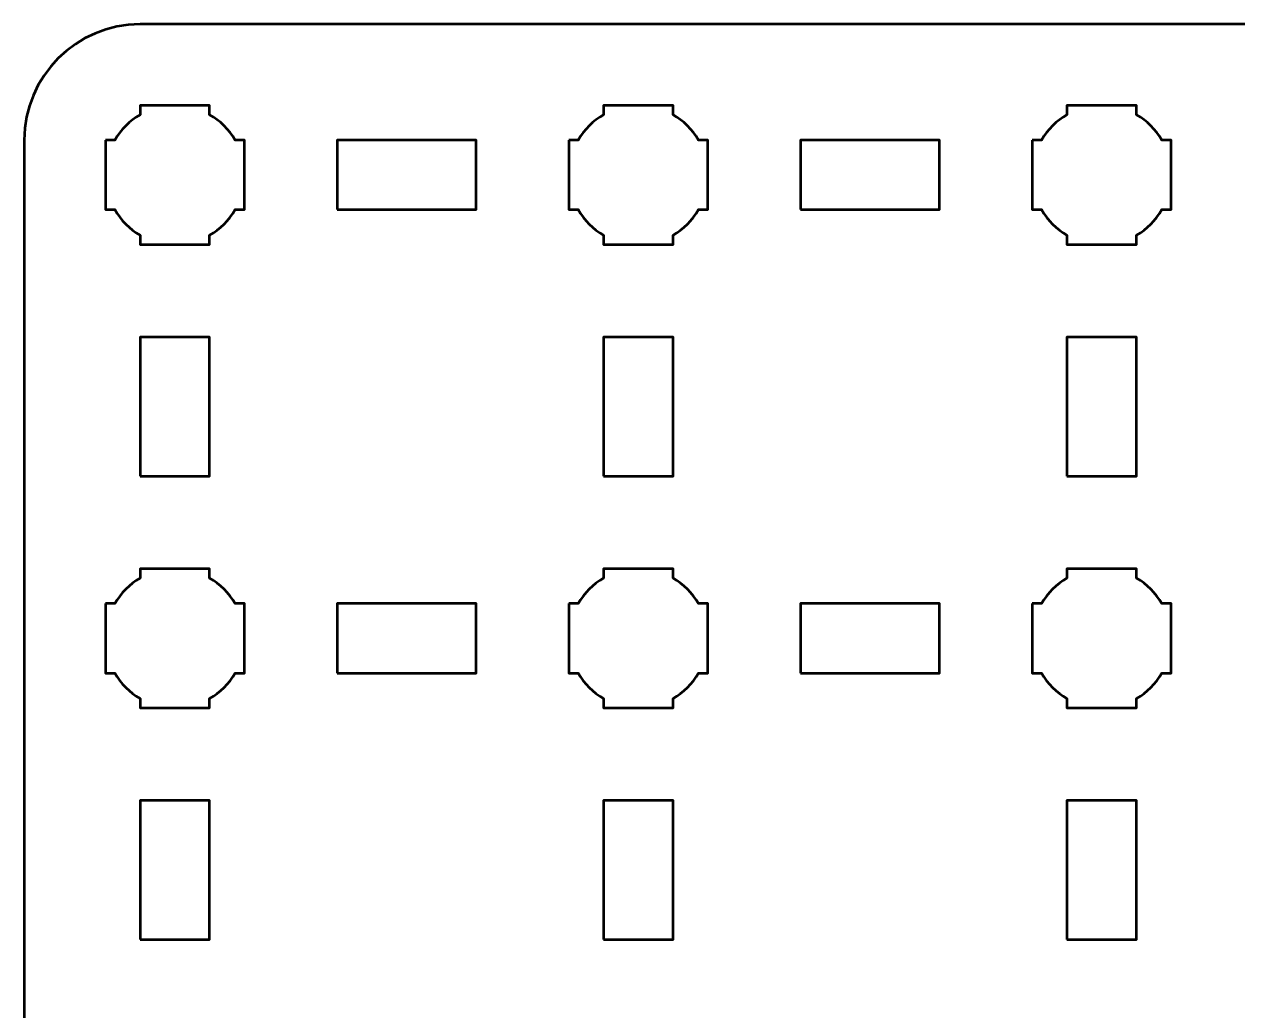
# Model space of a CAD drawing. Header units: centimetres. Extents: x -16.1 to -4.8, y -19.5 to -10.2.
# Drawn here: x -16.15 to -10.91, y -14.46 to -10.2 of the extents above; entities that cross this region are included whole.
import ezdxf

# ---------------------------------------------------------------- set-up
doc = ezdxf.new("R2010")
doc.units = ezdxf.units.CM
doc.header["$MEASUREMENT"] = 0
doc.layers.add('Layer 1', color=7, linetype='Continuous')

msp = doc.modelspace()

# ---------------------------------------------------------------- linework, layer by layer
at = {"layer": 'Layer 1', "lineweight": 53}
for points in [[(-14.8, -11), (-14.2, -11), (-14.2, -10.7), (-14.8, -10.7), (-14.8, -11)], [(-12.8, -11), (-12.2, -11), (-12.2, -10.7), (-12.8, -10.7), (-12.8, -11)], [(-15.65, -12.15), (-15.35, -12.15), (-15.35, -11.55), (-15.65, -11.55), (-15.65, -12.15)], [(-13.65, -12.15), (-13.35, -12.15), (-13.35, -11.55), (-13.65, -11.55), (-13.65, -12.15)], [(-11.65, -12.15), (-11.35, -12.15), (-11.35, -11.55), (-11.65, -11.55), (-11.65, -12.15)], [(-14.8, -13), (-14.2, -13), (-14.2, -12.7), (-14.8, -12.7), (-14.8, -13)], [(-12.8, -13), (-12.2, -13), (-12.2, -12.7), (-12.8, -12.7), (-12.8, -13)], [(-15.65, -14.15), (-15.35, -14.15), (-15.35, -13.55), (-15.65, -13.55), (-15.65, -14.15)], [(-13.65, -14.15), (-13.35, -14.15), (-13.35, -13.55), (-13.65, -13.55), (-13.65, -14.15)], [(-11.65, -14.15), (-11.35, -14.15), (-11.35, -13.55), (-11.65, -13.55), (-11.65, -14.15)]]:
    msp.add_lwpolyline(points, close=True, dxfattribs=at)
for points, knots in [([(-16.15, -19), (-16.15, -19), (-16.15, -10.7), (-16.15, -10.7), (-16.15, -10.7), (-16.15, -10.42391), (-15.92609, -10.2), (-15.65, -10.2), (-15.65, -10.2), (-15.65, -10.2), (-5.35, -10.2), (-5.35, -10.2), (-5.35, -10.2), (-5.07391, -10.2), (-4.85, -10.42391), (-4.85, -10.7), (-4.85, -10.7), (-4.85, -10.7), (-4.85, -19), (-4.85, -19), (-4.85, -19), (-4.85, -19.27609), (-5.07391, -19.5), (-5.35, -19.5), (-5.35, -19.5), (-5.35, -19.5), (-15.65, -19.5), (-15.65, -19.5), (-15.65, -19.5), (-15.92609, -19.5), (-16.15, -19.27609), (-16.15, -19)], [0, 0, 0, 0, 0.125, 0.125, 0.125, 0.125, 0.25, 0.25, 0.25, 0.25, 0.375, 0.375, 0.375, 0.375, 0.5, 0.5, 0.5, 0.5, 0.625, 0.625, 0.625, 0.625, 0.75, 0.75, 0.75, 0.75, 0.875, 0.875, 0.875, 0.875, 1, 1, 1, 1]), ([(-15.8, -10.7), (-15.8, -10.7), (-15.75985, -10.7), (-15.75985, -10.7), (-15.75985, -10.7), (-15.7335, -10.65447), (-15.69553, -10.6165), (-15.65, -10.59015), (-15.65, -10.59015), (-15.65, -10.59015), (-15.65, -10.55), (-15.65, -10.55), (-15.65, -10.55), (-15.65, -10.55), (-15.5, -10.55), (-15.5, -10.55), (-15.5, -10.55), (-15.5, -10.55), (-15.35, -10.55), (-15.35, -10.55), (-15.35, -10.55), (-15.35, -10.55), (-15.35, -10.59015), (-15.35, -10.59015), (-15.35, -10.59015), (-15.30447, -10.6165), (-15.2665, -10.65447), (-15.24015, -10.7), (-15.24015, -10.7), (-15.24015, -10.7), (-15.2, -10.7), (-15.2, -10.7), (-15.2, -10.7), (-15.2, -10.7), (-15.2, -10.85), (-15.2, -10.85), (-15.2, -10.85), (-15.2, -10.85), (-15.2, -11), (-15.2, -11), (-15.2, -11), (-15.2, -11), (-15.24015, -11), (-15.24015, -11), (-15.24015, -11), (-15.2665, -11.04553), (-15.30447, -11.0835), (-15.35, -11.10985), (-15.35, -11.10985), (-15.35, -11.10985), (-15.35, -11.15), (-15.35, -11.15), (-15.35, -11.15), (-15.35, -11.15), (-15.5, -11.15), (-15.5, -11.15), (-15.5, -11.15), (-15.5, -11.15), (-15.65, -11.15), (-15.65, -11.15), (-15.65, -11.15), (-15.65, -11.15), (-15.65, -11.10985), (-15.65, -11.10985), (-15.65, -11.10985), (-15.69553, -11.0835), (-15.7335, -11.04553), (-15.75985, -11), (-15.75985, -11), (-15.75985, -11), (-15.8, -11), (-15.8, -11), (-15.8, -11), (-15.8, -11), (-15.8, -10.85), (-15.8, -10.85), (-15.8, -10.85), (-15.8, -10.85), (-15.8, -10.7), (-15.8, -10.7)], [0, 0, 0, 0, 0.05, 0.05, 0.05, 0.05, 0.1, 0.1, 0.1, 0.1, 0.15, 0.15, 0.15, 0.15, 0.2, 0.2, 0.2, 0.2, 0.25, 0.25, 0.25, 0.25, 0.3, 0.3, 0.3, 0.3, 0.35, 0.35, 0.35, 0.35, 0.4, 0.4, 0.4, 0.4, 0.45, 0.45, 0.45, 0.45, 0.5, 0.5, 0.5, 0.5, 0.55, 0.55, 0.55, 0.55, 0.6, 0.6, 0.6, 0.6, 0.65, 0.65, 0.65, 0.65, 0.7, 0.7, 0.7, 0.7, 0.75, 0.75, 0.75, 0.75, 0.8, 0.8, 0.8, 0.8, 0.85, 0.85, 0.85, 0.85, 0.9, 0.9, 0.9, 0.9, 0.95, 0.95, 0.95, 0.95, 1, 1, 1, 1]), ([(-13.8, -10.7), (-13.8, -10.7), (-13.75985, -10.7), (-13.75985, -10.7), (-13.75985, -10.7), (-13.7335, -10.65447), (-13.69553, -10.6165), (-13.65, -10.59015), (-13.65, -10.59015), (-13.65, -10.59015), (-13.65, -10.55), (-13.65, -10.55), (-13.65, -10.55), (-13.65, -10.55), (-13.5, -10.55), (-13.5, -10.55), (-13.5, -10.55), (-13.5, -10.55), (-13.35, -10.55), (-13.35, -10.55), (-13.35, -10.55), (-13.35, -10.55), (-13.35, -10.59015), (-13.35, -10.59015), (-13.35, -10.59015), (-13.30447, -10.6165), (-13.2665, -10.65447), (-13.24015, -10.7), (-13.24015, -10.7), (-13.24015, -10.7), (-13.2, -10.7), (-13.2, -10.7), (-13.2, -10.7), (-13.2, -10.7), (-13.2, -10.85), (-13.2, -10.85), (-13.2, -10.85), (-13.2, -10.85), (-13.2, -11), (-13.2, -11), (-13.2, -11), (-13.2, -11), (-13.24015, -11), (-13.24015, -11), (-13.24015, -11), (-13.2665, -11.04553), (-13.30447, -11.0835), (-13.35, -11.10985), (-13.35, -11.10985), (-13.35, -11.10985), (-13.35, -11.15), (-13.35, -11.15), (-13.35, -11.15), (-13.35, -11.15), (-13.5, -11.15), (-13.5, -11.15), (-13.5, -11.15), (-13.5, -11.15), (-13.65, -11.15), (-13.65, -11.15), (-13.65, -11.15), (-13.65, -11.15), (-13.65, -11.10985), (-13.65, -11.10985), (-13.65, -11.10985), (-13.69553, -11.0835), (-13.7335, -11.04553), (-13.75985, -11), (-13.75985, -11), (-13.75985, -11), (-13.8, -11), (-13.8, -11), (-13.8, -11), (-13.8, -11), (-13.8, -10.85), (-13.8, -10.85), (-13.8, -10.85), (-13.8, -10.85), (-13.8, -10.7), (-13.8, -10.7)], [0, 0, 0, 0, 0.05, 0.05, 0.05, 0.05, 0.1, 0.1, 0.1, 0.1, 0.15, 0.15, 0.15, 0.15, 0.2, 0.2, 0.2, 0.2, 0.25, 0.25, 0.25, 0.25, 0.3, 0.3, 0.3, 0.3, 0.35, 0.35, 0.35, 0.35, 0.4, 0.4, 0.4, 0.4, 0.45, 0.45, 0.45, 0.45, 0.5, 0.5, 0.5, 0.5, 0.55, 0.55, 0.55, 0.55, 0.6, 0.6, 0.6, 0.6, 0.65, 0.65, 0.65, 0.65, 0.7, 0.7, 0.7, 0.7, 0.75, 0.75, 0.75, 0.75, 0.8, 0.8, 0.8, 0.8, 0.85, 0.85, 0.85, 0.85, 0.9, 0.9, 0.9, 0.9, 0.95, 0.95, 0.95, 0.95, 1, 1, 1, 1]), ([(-11.8, -10.7), (-11.8, -10.7), (-11.75985, -10.7), (-11.75985, -10.7), (-11.75985, -10.7), (-11.7335, -10.65447), (-11.69553, -10.6165), (-11.65, -10.59015), (-11.65, -10.59015), (-11.65, -10.59015), (-11.65, -10.55), (-11.65, -10.55), (-11.65, -10.55), (-11.65, -10.55), (-11.5, -10.55), (-11.5, -10.55), (-11.5, -10.55), (-11.5, -10.55), (-11.35, -10.55), (-11.35, -10.55), (-11.35, -10.55), (-11.35, -10.55), (-11.35, -10.59015), (-11.35, -10.59015), (-11.35, -10.59015), (-11.30447, -10.6165), (-11.2665, -10.65447), (-11.24015, -10.7), (-11.24015, -10.7), (-11.24015, -10.7), (-11.2, -10.7), (-11.2, -10.7), (-11.2, -10.7), (-11.2, -10.7), (-11.2, -10.85), (-11.2, -10.85), (-11.2, -10.85), (-11.2, -10.85), (-11.2, -11), (-11.2, -11), (-11.2, -11), (-11.2, -11), (-11.24015, -11), (-11.24015, -11), (-11.24015, -11), (-11.2665, -11.04553), (-11.30447, -11.0835), (-11.35, -11.10985), (-11.35, -11.10985), (-11.35, -11.10985), (-11.35, -11.15), (-11.35, -11.15), (-11.35, -11.15), (-11.35, -11.15), (-11.5, -11.15), (-11.5, -11.15), (-11.5, -11.15), (-11.5, -11.15), (-11.65, -11.15), (-11.65, -11.15), (-11.65, -11.15), (-11.65, -11.15), (-11.65, -11.10985), (-11.65, -11.10985), (-11.65, -11.10985), (-11.69553, -11.0835), (-11.7335, -11.04553), (-11.75985, -11), (-11.75985, -11), (-11.75985, -11), (-11.8, -11), (-11.8, -11), (-11.8, -11), (-11.8, -11), (-11.8, -10.85), (-11.8, -10.85), (-11.8, -10.85), (-11.8, -10.85), (-11.8, -10.7), (-11.8, -10.7)], [0, 0, 0, 0, 0.05, 0.05, 0.05, 0.05, 0.1, 0.1, 0.1, 0.1, 0.15, 0.15, 0.15, 0.15, 0.2, 0.2, 0.2, 0.2, 0.25, 0.25, 0.25, 0.25, 0.3, 0.3, 0.3, 0.3, 0.35, 0.35, 0.35, 0.35, 0.4, 0.4, 0.4, 0.4, 0.45, 0.45, 0.45, 0.45, 0.5, 0.5, 0.5, 0.5, 0.55, 0.55, 0.55, 0.55, 0.6, 0.6, 0.6, 0.6, 0.65, 0.65, 0.65, 0.65, 0.7, 0.7, 0.7, 0.7, 0.75, 0.75, 0.75, 0.75, 0.8, 0.8, 0.8, 0.8, 0.85, 0.85, 0.85, 0.85, 0.9, 0.9, 0.9, 0.9, 0.95, 0.95, 0.95, 0.95, 1, 1, 1, 1]), ([(-15.8, -12.7), (-15.8, -12.7), (-15.75985, -12.7), (-15.75985, -12.7), (-15.75985, -12.7), (-15.7335, -12.65447), (-15.69553, -12.6165), (-15.65, -12.59015), (-15.65, -12.59015), (-15.65, -12.59015), (-15.65, -12.55), (-15.65, -12.55), (-15.65, -12.55), (-15.65, -12.55), (-15.5, -12.55), (-15.5, -12.55), (-15.5, -12.55), (-15.5, -12.55), (-15.35, -12.55), (-15.35, -12.55), (-15.35, -12.55), (-15.35, -12.55), (-15.35, -12.59015), (-15.35, -12.59015), (-15.35, -12.59015), (-15.30447, -12.6165), (-15.2665, -12.65447), (-15.24015, -12.7), (-15.24015, -12.7), (-15.24015, -12.7), (-15.2, -12.7), (-15.2, -12.7), (-15.2, -12.7), (-15.2, -12.7), (-15.2, -12.85), (-15.2, -12.85), (-15.2, -12.85), (-15.2, -12.85), (-15.2, -13), (-15.2, -13), (-15.2, -13), (-15.2, -13), (-15.24015, -13), (-15.24015, -13), (-15.24015, -13), (-15.2665, -13.04553), (-15.30447, -13.0835), (-15.35, -13.10985), (-15.35, -13.10985), (-15.35, -13.10985), (-15.35, -13.15), (-15.35, -13.15), (-15.35, -13.15), (-15.35, -13.15), (-15.5, -13.15), (-15.5, -13.15), (-15.5, -13.15), (-15.5, -13.15), (-15.65, -13.15), (-15.65, -13.15), (-15.65, -13.15), (-15.65, -13.15), (-15.65, -13.10985), (-15.65, -13.10985), (-15.65, -13.10985), (-15.69553, -13.0835), (-15.7335, -13.04553), (-15.75985, -13), (-15.75985, -13), (-15.75985, -13), (-15.8, -13), (-15.8, -13), (-15.8, -13), (-15.8, -13), (-15.8, -12.85), (-15.8, -12.85), (-15.8, -12.85), (-15.8, -12.85), (-15.8, -12.7), (-15.8, -12.7)], [0, 0, 0, 0, 0.05, 0.05, 0.05, 0.05, 0.1, 0.1, 0.1, 0.1, 0.15, 0.15, 0.15, 0.15, 0.2, 0.2, 0.2, 0.2, 0.25, 0.25, 0.25, 0.25, 0.3, 0.3, 0.3, 0.3, 0.35, 0.35, 0.35, 0.35, 0.4, 0.4, 0.4, 0.4, 0.45, 0.45, 0.45, 0.45, 0.5, 0.5, 0.5, 0.5, 0.55, 0.55, 0.55, 0.55, 0.6, 0.6, 0.6, 0.6, 0.65, 0.65, 0.65, 0.65, 0.7, 0.7, 0.7, 0.7, 0.75, 0.75, 0.75, 0.75, 0.8, 0.8, 0.8, 0.8, 0.85, 0.85, 0.85, 0.85, 0.9, 0.9, 0.9, 0.9, 0.95, 0.95, 0.95, 0.95, 1, 1, 1, 1]), ([(-13.8, -12.7), (-13.8, -12.7), (-13.75985, -12.7), (-13.75985, -12.7), (-13.75985, -12.7), (-13.7335, -12.65447), (-13.69553, -12.6165), (-13.65, -12.59015), (-13.65, -12.59015), (-13.65, -12.59015), (-13.65, -12.55), (-13.65, -12.55), (-13.65, -12.55), (-13.65, -12.55), (-13.5, -12.55), (-13.5, -12.55), (-13.5, -12.55), (-13.5, -12.55), (-13.35, -12.55), (-13.35, -12.55), (-13.35, -12.55), (-13.35, -12.55), (-13.35, -12.59015), (-13.35, -12.59015), (-13.35, -12.59015), (-13.30447, -12.6165), (-13.2665, -12.65447), (-13.24015, -12.7), (-13.24015, -12.7), (-13.24015, -12.7), (-13.2, -12.7), (-13.2, -12.7), (-13.2, -12.7), (-13.2, -12.7), (-13.2, -12.85), (-13.2, -12.85), (-13.2, -12.85), (-13.2, -12.85), (-13.2, -13), (-13.2, -13), (-13.2, -13), (-13.2, -13), (-13.24015, -13), (-13.24015, -13), (-13.24015, -13), (-13.2665, -13.04553), (-13.30447, -13.0835), (-13.35, -13.10985), (-13.35, -13.10985), (-13.35, -13.10985), (-13.35, -13.15), (-13.35, -13.15), (-13.35, -13.15), (-13.35, -13.15), (-13.5, -13.15), (-13.5, -13.15), (-13.5, -13.15), (-13.5, -13.15), (-13.65, -13.15), (-13.65, -13.15), (-13.65, -13.15), (-13.65, -13.15), (-13.65, -13.10985), (-13.65, -13.10985), (-13.65, -13.10985), (-13.69553, -13.0835), (-13.7335, -13.04553), (-13.75985, -13), (-13.75985, -13), (-13.75985, -13), (-13.8, -13), (-13.8, -13), (-13.8, -13), (-13.8, -13), (-13.8, -12.85), (-13.8, -12.85), (-13.8, -12.85), (-13.8, -12.85), (-13.8, -12.7), (-13.8, -12.7)], [0, 0, 0, 0, 0.05, 0.05, 0.05, 0.05, 0.1, 0.1, 0.1, 0.1, 0.15, 0.15, 0.15, 0.15, 0.2, 0.2, 0.2, 0.2, 0.25, 0.25, 0.25, 0.25, 0.3, 0.3, 0.3, 0.3, 0.35, 0.35, 0.35, 0.35, 0.4, 0.4, 0.4, 0.4, 0.45, 0.45, 0.45, 0.45, 0.5, 0.5, 0.5, 0.5, 0.55, 0.55, 0.55, 0.55, 0.6, 0.6, 0.6, 0.6, 0.65, 0.65, 0.65, 0.65, 0.7, 0.7, 0.7, 0.7, 0.75, 0.75, 0.75, 0.75, 0.8, 0.8, 0.8, 0.8, 0.85, 0.85, 0.85, 0.85, 0.9, 0.9, 0.9, 0.9, 0.95, 0.95, 0.95, 0.95, 1, 1, 1, 1]), ([(-11.8, -12.7), (-11.8, -12.7), (-11.75985, -12.7), (-11.75985, -12.7), (-11.75985, -12.7), (-11.7335, -12.65447), (-11.69553, -12.6165), (-11.65, -12.59015), (-11.65, -12.59015), (-11.65, -12.59015), (-11.65, -12.55), (-11.65, -12.55), (-11.65, -12.55), (-11.65, -12.55), (-11.5, -12.55), (-11.5, -12.55), (-11.5, -12.55), (-11.5, -12.55), (-11.35, -12.55), (-11.35, -12.55), (-11.35, -12.55), (-11.35, -12.55), (-11.35, -12.59015), (-11.35, -12.59015), (-11.35, -12.59015), (-11.30447, -12.6165), (-11.2665, -12.65447), (-11.24015, -12.7), (-11.24015, -12.7), (-11.24015, -12.7), (-11.2, -12.7), (-11.2, -12.7), (-11.2, -12.7), (-11.2, -12.7), (-11.2, -12.85), (-11.2, -12.85), (-11.2, -12.85), (-11.2, -12.85), (-11.2, -13), (-11.2, -13), (-11.2, -13), (-11.2, -13), (-11.24015, -13), (-11.24015, -13), (-11.24015, -13), (-11.2665, -13.04553), (-11.30447, -13.0835), (-11.35, -13.10985), (-11.35, -13.10985), (-11.35, -13.10985), (-11.35, -13.15), (-11.35, -13.15), (-11.35, -13.15), (-11.35, -13.15), (-11.5, -13.15), (-11.5, -13.15), (-11.5, -13.15), (-11.5, -13.15), (-11.65, -13.15), (-11.65, -13.15), (-11.65, -13.15), (-11.65, -13.15), (-11.65, -13.10985), (-11.65, -13.10985), (-11.65, -13.10985), (-11.69553, -13.0835), (-11.7335, -13.04553), (-11.75985, -13), (-11.75985, -13), (-11.75985, -13), (-11.8, -13), (-11.8, -13), (-11.8, -13), (-11.8, -13), (-11.8, -12.85), (-11.8, -12.85), (-11.8, -12.85), (-11.8, -12.85), (-11.8, -12.7), (-11.8, -12.7)], [0, 0, 0, 0, 0.05, 0.05, 0.05, 0.05, 0.1, 0.1, 0.1, 0.1, 0.15, 0.15, 0.15, 0.15, 0.2, 0.2, 0.2, 0.2, 0.25, 0.25, 0.25, 0.25, 0.3, 0.3, 0.3, 0.3, 0.35, 0.35, 0.35, 0.35, 0.4, 0.4, 0.4, 0.4, 0.45, 0.45, 0.45, 0.45, 0.5, 0.5, 0.5, 0.5, 0.55, 0.55, 0.55, 0.55, 0.6, 0.6, 0.6, 0.6, 0.65, 0.65, 0.65, 0.65, 0.7, 0.7, 0.7, 0.7, 0.75, 0.75, 0.75, 0.75, 0.8, 0.8, 0.8, 0.8, 0.85, 0.85, 0.85, 0.85, 0.9, 0.9, 0.9, 0.9, 0.95, 0.95, 0.95, 0.95, 1, 1, 1, 1])]:
    msp.add_open_spline(points, degree=3, knots=knots, dxfattribs=at)

doc.saveas('drawing.dxf')
